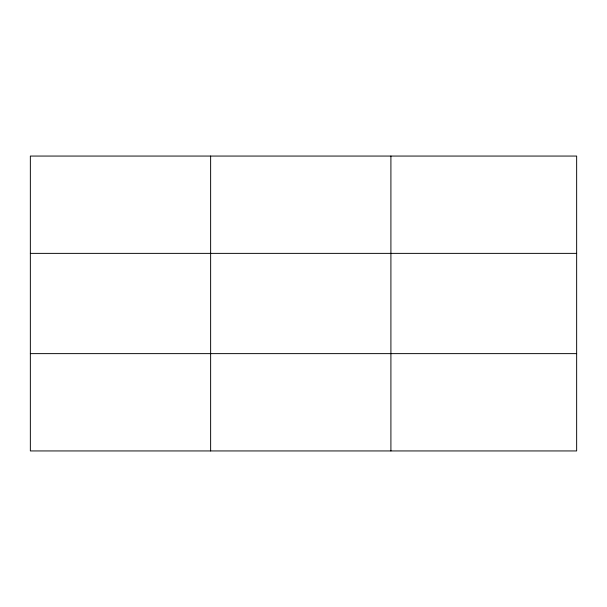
<?xml version="1.0" encoding="UTF-8"?>
<svg xmlns="http://www.w3.org/2000/svg" width="607" height="607" viewBox="0 0 607 607"><rect width="100%" height="100%" fill="white"/><g stroke="black" fill="none" stroke-linecap="round" stroke-linejoin="round"><path stroke-width="0.91" d="M210.629 156.06L210.629 450.94M390.908 156.06L390.908 450.94M576.65 353.631L576.65 450.94L30.35 450.94L30.35 156.06L576.65 156.06L576.65 353.631L30.35 353.631M30.35 253.369L576.65 253.369"/></g></svg>
